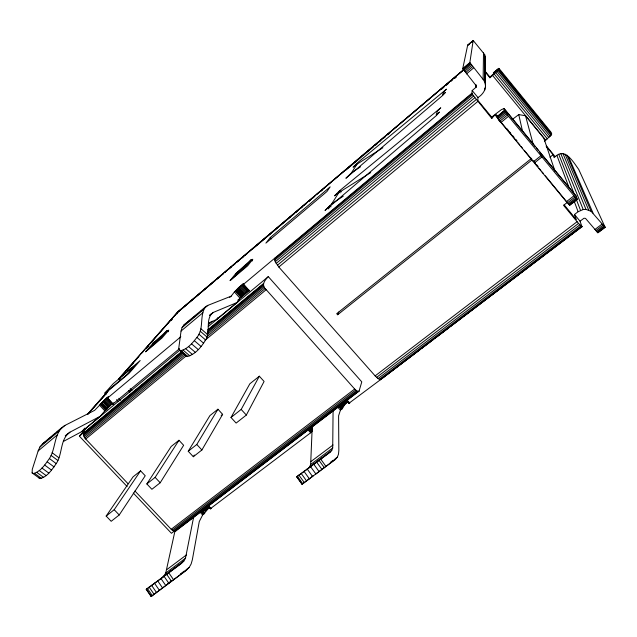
<?xml version="1.0" encoding="UTF-8"?>
<svg xmlns="http://www.w3.org/2000/svg" width="637" height="637" viewBox="0 0 637 637"><rect width="100%" height="100%" fill="white"/><g stroke="black" fill="none" stroke-linecap="round" stroke-linejoin="round"><path stroke-width="0.96" d="M314.352 463.919L330.261 452.023L331.781 450.343L332.713 447.978L333.079 410.642M491.724 117.168L477.822 100.335L477.965 97.549C483.212 94.356 487.448 87.93 484.598 81.767L484.638 54.527L473.187 40.465L467.669 45.187L462.741 68.621L476.181 85.74L476.022 87.269L472.184 90.55L471.921 93.193L472.662 94.698L491.788 118.45C498.699 109.564 495.721 119.358 500.961 122.471L533.384 161.758L540.972 155.723L539.889 152.036L504.106 108.545L501.462 109.612L495.371 114.166L491.724 117.168L491.788 118.45M484.598 81.767L483.133 79.402L483.507 52.696M348.136 401.963C344.036 403.372 343.709 408.054 340.421 410.172L338.597 415.81L338.844 450.407L338.494 454.149L337.379 457.135L335.516 459.261L302.034 484.279L296.675 476.818L307.99 468.681L309.622 466.929L310.649 464.5L312.241 426.503M533.902 161.05L534.371 162.961L566.349 201.706L569.773 205.082M476.022 87.269L476.165 85.31M475.751 87.572L475.966 84.617M348.909 403.293L380.671 379.556M128.109 483.794L85.708 439.036C83.829 437.149 82.245 433.574 84.896 431.607L79.394 436.178L127.129 486.541M234.408 291.929L231.175 296.165L207.829 305.386L205.401 306.946L183.854 325.053L182.055 327.625L181.051 331.057L178.615 349.267L186.163 356.099L187.692 356.401C195.766 354.132 201.356 346.815 205.632 339.991C211.046 331.75 204.772 318.556 213.252 312.441L236.924 302.567L240.077 298.259L234.408 291.929L238.939 287.367L243.541 283.608L242.832 284.771L248.541 291.133L249.274 290.599L243.597 284.245L242.864 284.779M177.134 313.77L177.874 311.851L463.855 69.497M179.419 350.382L180.94 350.668C187.851 348.845 192.685 342.825 196.889 337.411C204.358 328.827 199.206 315.872 205.401 306.946M483.133 79.402L469.843 62.593L473.187 40.465M169.745 572.09L181.688 563.156L183.87 561.022L185.478 558.235L193.688 516.83M544.404 141.374L551.053 135.259L551.674 133.969L550.846 132.01L500.109 69.767L498.739 68.39L493.396 72.865L493.46 74.011L489.909 77.069L489.941 77.77L498.078 70.524L498.875 69.441L498.739 68.39M209.278 507.546L202.638 514.975L199.262 521.584L192.35 559.732L191.156 563.92L189.197 567.416L186.514 570.107L151.128 596.535L146.223 589.376L161.782 578.046L164.051 575.856L165.739 573.021L174.944 531.107M580.036 221.19L584.002 218.236L585.507 218.372L597.904 232.816L605.15 227.353L591.088 211.285L585.992 209.438L583.205 209.533L578.117 211.715L574.502 214.486L580.036 221.19L581.995 226.756L380.337 379.708L378.02 378.585L375.145 375.886L278.815 267.03L275.224 261.751L274.698 258.216M38.937 477.917L39.908 478.594C47.417 477.009 52.043 469.477 56.231 463.609C62.752 454.022 59.838 439.092 69.998 432.149L100.208 416.295L104.85 410.841L112.805 403.285M358.798 391.46L356.648 390.839L354.682 389.024L266.194 289.684C261.09 285.217 264.156 280.989 268.296 276.625L361.784 381.866L359.093 391.03L175.82 530.955L173.224 530.828L171.202 529.275L134.948 491.016M61.749 427.658L42.52 443.822L39.94 446.983L38.148 450.932L32.296 469.294L32.113 472.925L33.06 473.594C40.553 471.913 45.179 464.405 49.407 458.536C56.231 448.281 53.556 432.38 64.934 425.428L94.61 410.355L106.658 397.966L108.346 396.763L107.04 398.396L107.589 398.045L180.82 336.766M113.8 402.791L112.542 404.352L179.554 348.638M210.465 508.629L310.96 432.571L312.345 430.293L309.94 427.634M531.728 158.239L336.71 313.683L337.658 314.75L338.788 312.05M106.411 393.642L108.298 390.736L129.144 373.234L140.172 360.534L118.745 378.88L177.874 311.851L463.258 70.166L391.954 130.633M246.328 415.061L264.092 381.459L259.347 376.212L249.847 383.785L230.992 417.482L236.128 423.079L246.328 415.061L241.184 409.432L259.347 376.212M201.897 449.985L222.639 414.345L217.934 409.217L209.923 415.595L188.226 451.251L193.322 456.729L201.897 449.985L196.793 444.491L217.934 409.217M193.322 456.729L194.317 455.049M160.198 482.766L183.639 445.287L178.965 440.271L171.202 446.457L146.844 483.937L151.901 489.288L160.198 482.766L155.141 477.384L178.965 440.271M338.916 192.525L334.513 195.846L339.927 190.463L440.772 107.796L437.388 111.037L436.186 114.787L439.474 112.024L436.464 115.488L325.029 210.481L331.662 203.896L338.916 192.525L370.686 172.603M357.007 164.171L353.065 167.213L357.763 162.562L446.465 89.164L443.543 91.943L442.627 94.77L445.494 92.357L442.922 95.231L345.891 178.272L351.473 172.842L357.007 164.171L382.893 147.736M381.077 379.564L381.467 378.951M119.223 514.975L145.228 475.767L140.586 470.847L133.053 476.858L106.172 516.058L111.18 521.297L119.223 514.975L114.198 509.711L140.586 470.847M235.419 291.077L241.097 297.407L248.892 290.074M208.53 323.055L216.476 319.575L218.173 317.33M270.311 237.49L265.916 243.095L326.924 191.53L330.165 186.856L270.311 237.49L271.585 238.923M252.467 260.915L251.273 259.57L246.376 265.756L230.22 280.439M212.209 321.295L208.578 324.48M79.394 436.178L86.672 427.698L179.968 350.095M63.74 441.266L81.831 431.583L84.848 428.08M168.431 331.742L167.252 330.452L160.811 337.881L145.714 351.632M118.689 379.692L119.987 378.203L118.689 379.692M122.591 375.217L124.541 372.987M126.492 370.75L138.858 356.593M142.115 352.866L143.421 351.377M146.016 348.399L148.62 345.421M149.926 343.932L177.261 312.64L223.539 273.408M87.492 414.424L107.135 392.042M87.627 414.169L108.298 390.736M175.82 530.955L176.33 530.374M104.858 393.117L113.227 383.665L135.227 365.176L127.281 374.293L104.858 393.117L106.188 394.542M118.745 378.88L177.261 312.64L215.25 280.535M123.291 374.508L124.605 373.027M127.225 370.065L129.852 367.103M131.166 365.622L133.141 363.401M146.924 347.842L148.899 345.62M151.526 342.658L153.493 340.437M171.226 320.435L172.539 318.954M87.484 414.552L105.105 395.083M151.128 596.535L166.552 584.957L169.331 582.194M146.223 589.376L181.688 563.156M152.41 343.972L167.252 330.452M235.411 273.982L251.273 259.57M467.669 45.187L473.307 40.505M469.485 44.327L467.789 45.219M471.547 42.56L472.925 41.381M462.741 68.621L469.843 62.593M462.836 68.931L469.955 62.896M463.195 69.537L470.321 63.501M225.052 272.118L231.884 266.33M233.397 265.048L235.674 263.121M237.187 261.831L306.986 202.662M308.499 201.38L315.331 195.591M316.844 194.301L390.433 131.915M463.784 70.404L470.918 64.361M454.619 78.287L456.14 77.005M216.771 279.245L223.603 273.464M225.124 272.182L227.401 270.255M228.922 268.973L231.199 267.046M233.484 265.119L235.005 263.837M237.282 261.911L239.56 259.984M241.837 258.057L243.358 256.775M245.635 254.848L247.156 253.558M252.475 249.067L290.464 216.962M291.985 215.672L294.262 213.745M295.783 212.463L298.06 210.536M300.346 208.61L302.623 206.683M304.144 205.401L306.421 203.474M308.698 201.547L310.219 200.265M312.496 198.338L314.017 197.048M320.857 191.275L322.378 189.985M345.931 170.079L361.123 157.235M362.644 155.954L369.484 150.173M371.005 148.891L373.282 146.964M375.559 145.037L377.08 143.755M379.357 141.828L380.878 140.546M383.92 137.974L385.441 136.692M387.718 134.765L389.239 133.475M441.664 89.172L443.941 87.245M446.219 85.318L448.496 83.391M450.781 81.464L452.294 80.182M454.579 78.255L456.1 76.973M464.572 71.471L471.714 65.428M465.496 72.666L472.638 66.622M466.499 73.9L473.641 67.864M161.4 336.344L152.585 343.781L145.539 351.839L162.005 337.96L168.749 330.141L165.079 333.247M249.043 262.436L235.547 273.814L230.076 280.614L247.674 265.788L252.793 259.267L250.54 261.17M48.746 439.028L50.952 437.173M53.166 435.326L55.371 433.471M56.844 432.228L64.934 425.428M197.486 314.073L183.854 325.053M200.44 311.597L201.913 310.354M204.135 308.491L207.829 305.386M39.94 446.983L59.273 430.747M182.055 327.625L203.729 309.423M38.148 450.932L57.585 434.633M181.051 331.057L202.861 312.759M493.396 72.865L498.819 68.398M493.484 72.865L499.089 68.645M243.597 284.245L471.921 93.193M274.467 259.036L472.097 93.719M229.662 297.431L231.175 296.165M274.651 260.238L472.662 94.698M65.237 435.835L67.458 433.98M209.844 314.981L211.333 313.738M65.571 435.851L69.998 432.149M209.549 315.538L213.252 312.441M275.224 261.751L473.586 96.068M276.155 263.463L474.804 97.732M277.382 265.271L476.229 99.579M237.8 300.154L240.077 298.259M241.097 297.407L249.274 290.599M278.815 267.03L477.766 101.482M129.375 391.922L131.533 390.123L131.939 390.616M81.831 431.583L100.208 416.295M216.476 319.575L236.924 302.567M208.235 326.582L268.296 276.625M83.917 432.754L181.712 351.52M207.686 329.942L263.455 283.608M83.535 433.478L182.214 351.536M208.219 329.934L263.288 284.198M83.439 434.434L182.222 352.428M207.495 331.447L263.399 285.042M302.034 484.279L303.116 483.451M83.63 435.541L182.859 353.216M207.288 332.952L263.774 286.085M84.092 436.735L184.173 353.766M207.097 334.767L264.395 287.263M84.801 437.93L184.953 354.976M206.356 337.244L265.223 288.489M85.708 439.036L186.657 355.502M205.01 340.309L266.194 289.684M496.876 116.722L504.377 110.559L504.106 108.545M497.027 117.112L504.377 110.559M497.449 117.813L504.974 111.634L504.544 110.942M498.102 118.769L505.635 112.582L504.974 111.634M498.946 119.915L506.487 113.728L505.635 112.582M499.918 121.181L507.466 114.994L506.487 113.728M500.961 122.471L508.517 116.292L507.466 114.994M512.228 119.541L518.749 114.588L525.533 115.767L543.767 138.014L555.066 171.345M337.658 314.75L532.118 159.855L537.771 166.703M534.371 162.961L541.96 156.933L540.861 153.214L540.423 152.976L576.103 196.053L577.353 199.421L569.765 205.273M221.182 415.499L222.639 414.345M549.978 157.196L553.099 154.719L546.18 146.295M605.15 227.353L578.707 169.386C572.854 161.408 564.541 146.399 554.15 157.673L553.099 154.719M106.172 516.058L114.198 509.711M146.844 483.937L155.141 477.384M188.226 451.251L196.793 444.491M230.992 417.482L241.184 409.432M296.675 476.818L330.261 452.023M566.349 201.706L573.969 195.822L577.353 199.421M567.599 202.216L563.554 205.321L578.531 223.412L581.995 226.756M567.344 202.892L574.964 197.008M568.236 203.896L575.856 198.019M568.968 204.66L576.581 198.792M569.494 205.13L577.353 199.246M531.473 158.43L531.147 158.677L524.267 150.332M171.202 529.275L354.682 389.024M172.189 530.175L355.677 390.043M375.145 375.886L577.09 221.7M173.224 530.828L356.648 390.839M357.532 391.365L171.457 533.296L133.268 493.014M376.602 377.391L578.531 223.412M175.095 531.234L359.093 391.03M378.02 378.585L579.829 224.861M379.294 379.373L580.88 225.944M380.337 379.708L581.621 226.589M382.256 378.354L420.149 349.53M421.726 348.328L433.566 339.322M435.143 338.12L449.356 327.314M450.932 326.112L462.781 317.107M464.357 315.904L476.197 306.899M477.774 305.696L489.614 296.691M491.199 295.488L505.404 284.683M506.988 283.481L518.829 274.475M520.405 273.273L532.245 264.267M533.822 263.065L545.67 254.059M547.247 252.857L581.979 226.438M594.807 229.575L602.076 224.073M595.73 230.682L603.008 225.187M596.558 231.613L603.828 226.127M597.227 232.306L604.489 226.828M597.681 232.72L605.11 227.138M303.889 482.87L313.181 475.879M310.434 466.467L315.872 474L335.516 459.261M166.814 569.629L186.474 554.891M311.071 461.451L333.024 444.992M165.739 573.021L185.478 558.235M310.649 464.5L332.713 447.978M164.051 575.856L183.87 561.022M309.622 466.929L331.781 450.343M161.782 578.046L168.152 573.284M307.99 468.681L312.759 465.114M170.127 581.597L171.719 580.418M180.454 573.913L184.427 570.959M186.02 569.781L189.197 567.416M330.245 462.446L333.414 460.081M334.998 458.903L337.379 457.135M166.552 584.957L186.514 570.107M42.52 443.822L45.8 441.505M351.473 172.842L360.502 166.806M331.662 203.896L343.247 196.188M539.451 151.797L539.889 152.036M36.755 472.359L43.627 477.392M34.645 473.402L41.509 478.419M32.113 472.925L39.908 478.594M39.255 470.528L46.127 475.576M41.954 468.044L48.826 473.1M44.678 465.066L51.533 470.138M47.218 461.825L54.057 466.897M49.407 458.536L56.231 463.609M52.154 452.74L58.93 457.804M51.095 455.439L57.895 460.503M180.94 350.668L187.692 356.401M178.615 349.267L186.163 356.099M183.066 350.095L189.834 355.852M188.552 346.552L195.328 352.341M185.662 348.694L192.438 354.467M191.522 343.829L198.29 349.625M194.373 340.707L201.125 346.512M196.889 337.411L203.633 343.224M198.911 334.17L205.632 339.991M200.926 328.764L207.598 334.568M200.281 331.224L206.985 337.037M493.763 73.112L494.208 73.566M101.617 402.895L107.135 408.771M202.184 510.07L204.843 512.904M101.466 403.054L106.984 408.938M202.064 510.261L204.724 513.096M101.267 403.261L106.785 409.145M201.897 510.492L204.549 513.318M101.02 403.492L106.546 409.376M201.674 510.739L204.334 513.573M100.757 403.739L106.283 409.623M201.427 510.985L204.087 513.82M100.495 403.977L106.013 409.862M201.173 511.224L203.832 514.059M100.24 404.192L105.766 410.077M200.918 511.431L203.577 514.266M99.324 404.957L104.85 410.841M199.978 512.14L202.638 514.975M116.595 399.606L118.474 401.613M107.589 398.045L113.115 403.954M208.41 505.714L211.078 508.557M107.366 398.229L112.892 404.129M208.18 505.874L210.847 508.724M107.127 398.284L112.717 404.264M207.805 505.786L210.648 508.828M106.658 397.966L112.598 404.336M207.75 505.929L210.505 508.875M105.901 398.619L111.387 404.471M207.208 506.749L208.522 508.159M105.105 399.327L110.591 405.18M206.436 507.458L207.758 508.867M104.317 400.052L109.811 405.904M205.695 508.207L207.017 509.616M103.6 400.737L109.094 406.597M205.05 508.939L206.372 510.348M102.995 401.35L108.489 407.21M203.872 508.915L205.855 511.033M102.541 401.836L108.043 407.704M203.514 509.489L205.504 511.607M118.88 398.308L120.743 400.307M130.203 388.697L131.533 390.123M128.642 390.569L129.98 392.002M311.27 427.132L312.464 428.462M310.808 427.777L312.608 429.768M309.51 428.781L311.915 431.44M309.415 428.956L311.827 431.615M309.263 429.171L311.676 431.83M308.459 428.749L311.469 432.077M308.818 429.664L311.222 432.324M308.547 429.911L310.96 432.571M307.679 429.465L310.689 432.786M238.262 288.028L243.907 294.326M341.902 403.778L343.709 405.793M237.736 288.577L243.382 294.883M341.464 404.407L343.271 406.43M237.386 288.983L243.039 295.297M341.217 404.909L343.032 406.932M236.757 289.811L242.426 296.141M339.648 404.662L342.674 408.038M236.638 289.946L242.307 296.277M339.569 404.829L342.595 408.206M236.462 290.138L242.132 296.46M340.031 405.721L342.451 408.421M236.231 290.353L241.909 296.683M339.218 405.283L342.244 408.659M235.977 290.599L241.646 296.93M338.972 405.538L342.005 408.914M235.698 290.846L241.367 297.176M338.709 405.777L341.735 409.161M338.43 406.008L341.464 409.384M338 407.473L340.421 410.172M346.751 399.654L349.785 403.054M243.342 284.452L249.019 290.806M347.093 400.522L349.522 403.237M242.769 284.094L248.804 290.974M346.862 400.657L349.291 403.372M242.88 284.691L248.637 291.085M346.066 400.06L349.1 403.452M345.939 400.076L348.965 403.46M242.124 284.588L247.753 290.886M346.233 401.031L347.436 402.377M241.367 285.209L246.997 291.507M344.848 400.912L346.655 402.926M240.547 285.909L246.177 292.2M344.028 401.581L345.835 403.595M239.719 286.642L245.356 292.94M343.829 402.982L345.031 404.328M238.939 287.367L244.576 293.665M342.507 403.062L344.306 405.076M329.839 205.456L331.041 206.85M328.644 206.499L329.847 207.893M327.529 207.527L328.732 208.912M338.82 191.395L340.102 192.876M339.927 190.463L341.201 191.944M564.135 204.827L576.334 219.598L574.502 214.486M508.517 116.292L540.972 155.723M541.96 156.933L573.969 195.822M496.08 114.947L497.33 116.467M495.785 115.17L497.656 117.447M507.052 128.833L508.302 130.354M509.56 131.867L510.81 133.388M512.689 135.665L513.94 137.186M515.819 139.463L517.069 140.976M533.695 161.129L534.953 162.65M536.84 164.935L538.09 166.456M495.467 115.424L516.75 141.223M518 142.744L519.88 145.021M521.13 146.534L522.388 148.055M539.021 168.224L540.909 170.501M542.167 172.03L543.417 173.551M545.304 175.828L567.272 202.455M472.184 90.55L477.965 97.549M485.076 71.185L489.909 77.069M546.435 145.953L554.843 156.288M485.076 71.846L489.941 77.77M540.861 153.214L576.103 196.053M503.763 108.417L535.072 146.47M536.322 147.991L538.201 150.276M498.875 69.441L551.674 133.969M498.691 69.815L551.578 134.455M498.078 70.524L551.053 135.259M497.099 71.527L550.137 136.318M495.801 72.745L548.895 137.568M494.28 74.107L547.398 138.922M492.648 75.5L545.766 140.283M320.594 458.982L325.993 466.435M318.906 460.209L324.321 467.685M316.541 461.952L321.964 469.453M313.651 464.086L319.081 471.603M307.122 468.928L312.56 476.468M303.96 471.292L309.383 478.833M301.15 473.395L306.572 480.927M298.912 475.091L304.311 482.599M297.383 476.253L302.766 483.738M296.81 476.739L302.153 484.176M168.662 572.655L173.598 579.797M166.576 574.184L171.52 581.35M163.908 576.143L168.869 583.333M160.858 578.396L165.827 585.61M157.634 580.785L162.602 588.015M154.465 583.15L159.433 590.38M151.566 585.315L156.527 592.537M149.146 587.123L154.098 594.345M147.386 588.461L152.323 595.659M146.383 589.225L151.311 596.407M568.443 156.479L593.047 213.092M566.922 155.062L591.088 211.285M565.059 154.098L588.676 210.035M562.989 153.644L585.992 209.438M560.847 153.732L583.205 209.533M558.776 154.353L574.463 194.715M576.246 199.301L580.522 210.306M556.929 155.476L569.43 188.663M574.295 201.571L578.117 211.715M484.638 54.527L485.243 56.597L485.458 87.261M525.533 115.767L533.257 144.543M518.749 114.588L522.475 131.087M485.243 56.597L485.386 84.45M484.797 88.065L484.797 90.008"/></g></svg>
